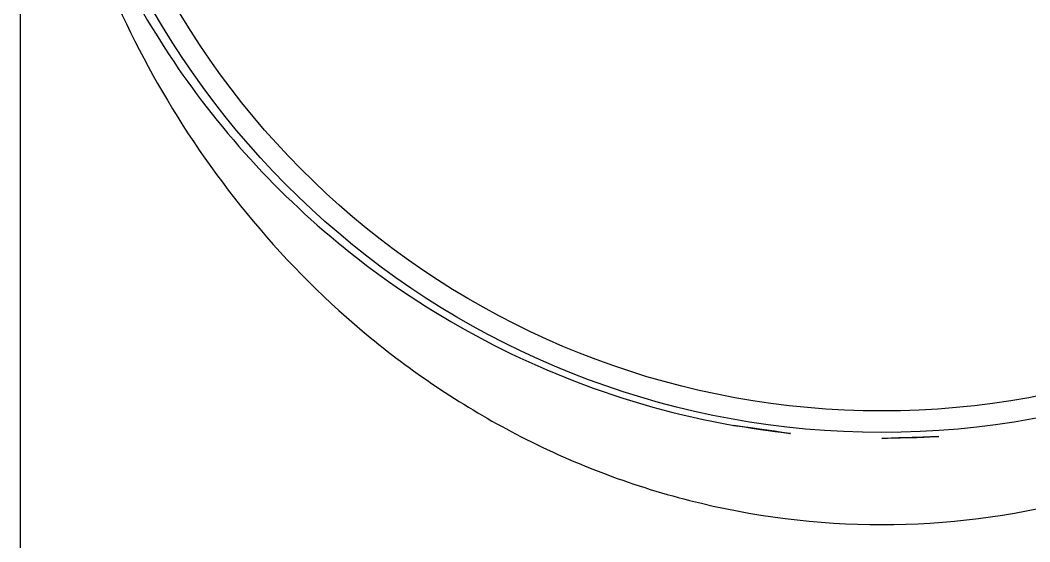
# Model space of a CAD drawing. Extents: x 16296660632 to 16296678915, y -37409619871 to -37409615350.
# Drawn here: x 16296676177.06 to 16296676200.5, y -37409617989.29 to -37409617977.18 of the extents above; entities that cross this region are included whole.
import ezdxf

# ---------------------------------------------------------------- set-up
doc = ezdxf.new("R2010")
doc.units = 0
doc.header["$LTSCALE"] = 10
doc.header["$MEASUREMENT"] = 0
doc.layers.get('0').update_dxf_attribs({"linetype": 'CONTINUOUS'})

msp = doc.modelspace()

# ---------------------------------------------------------------- linework, layer by layer
at = {"ltscale": 0.5}
msp.add_line((16296676177.063299, -37409617942.750816), (16296676177.063299, -37409618004.554497), dxfattribs=at)
for centre, radius, start, end in [((16296676197.063299, -37409617967.250816), 19.5, 108.8831051, 71.1168949), ((16296676197.063299, -37409617967.250816), 19, 108.8831051, 71.1168949), ((16296676197.065519, -37409617967.036858), 19.84937, 260.0265727, 269.9935523), ((16296676197.057541, -37409617966.996384), 19.889843, 270.016611, 279.9632224)]:
    msp.add_arc(centre, radius, start, end, dxfattribs=at)
for points, knots in [([(16296676194.56262, -37409617945.789673), (16296676193.106279, -37409617945.992737), (16296676190.309521, -37409617946.740311), (16296676186.60507, -37409617948.724457), (16296676183.56411, -37409617951.277328), (16296676181.170679, -37409617954.193764), (16296676179.36697, -37409617957.353378), (16296676178.095711, -37409617960.716179), (16296676177.46166, -37409617963.714523), (16296676177.22954, -37409617966.323273), (16296676177.24367, -37409617969.007393), (16296676177.683149, -37409617972.182312), (16296676178.736919, -37409617975.674004), (16296676180.2959, -37409617978.92247), (16296676182.418501, -37409617981.957848), (16296676185.163651, -37409617984.692734), (16296676188.576229, -37409617986.962082), (16296676192.614429, -37409617988.515068), (16296676195.56415, -37409617988.885834), (16296676197.063299, -37409617988.886147)], [0, 0, 0, 0, 0.070582499, 0.137358198, 0.200212001, 0.259946204, 0.317535882, 0.374086885, 0.431857858, 0.464019635, 0.499664129, 0.560505028, 0.617133372, 0.674096611, 0.732745188, 0.794086579, 0.859039348, 0.928039092, 1, 1, 1, 1]), ([(16296676197.063299, -37409617988.886147), (16296676198.562441, -37409617988.885834), (16296676201.51215, -37409617988.515083), (16296676205.55036, -37409617986.962082), (16296676208.96298, -37409617984.692711), (16296676211.70821, -37409617981.957718), (16296676213.830891, -37409617978.922157), (16296676215.389891, -37409617975.67347), (16296676216.443649, -37409617972.181503), (16296676216.882999, -37409617969.006393), (16296676216.89699, -37409617966.322273), (16296676216.664801, -37409617963.713753), (16296676216.03072, -37409617960.71566), (16296676214.759489, -37409617957.353127), (16296676212.9559, -37409617954.193764), (16296676210.56266, -37409617951.277527), (16296676207.5219, -37409617948.724716), (16296676203.8176, -37409617946.740517), (16296676201.02091, -37409617945.992867), (16296676199.56459, -37409617945.789749)], [0, 0, 0, 0, 0.071961316, 0.140961572, 0.205916317, 0.267259047, 0.325912902, 0.382880081, 0.439510733, 0.500359943, 0.536003003, 0.56815962, 0.625928107, 0.682476206, 0.740060758, 0.799791042, 0.86264294, 0.929417435, 1, 1, 1, 1]), ([(16296676190.689659, -37409617948.668053), (16296676189.530649, -37409617949.061684), (16296676187.35537, -37409617950.033363), (16296676183.669559, -37409617952.550407), (16296676180.17601, -37409617956.473701), (16296676178.09269, -37409617961.129509), (16296676177.39724, -37409617964.614731), (16296676177.234369, -37409617966.858414), (16296676177.300381, -37409617969.140282), (16296676177.730579, -37409617971.765968), (16296676178.656151, -37409617974.607727), (16296676179.97434, -37409617977.254089), (16296676181.7262, -37409617979.748962), (16296676183.95155, -37409617982.050758), (16296676186.68825, -37409617984.075401), (16296676189.944401, -37409617985.690392), (16296676192.362129, -37409617986.36348), (16296676193.62779, -37409617986.586273)], [0, 0, 0, 0, 0.070805003, 0.13684211, 0.257158382, 0.369273621, 0.427478095, 0.461994171, 0.499208894, 0.55930962, 0.6151888, 0.671500727, 0.729705045, 0.790852794, 0.855916112, 0.925660953, 1, 1, 1, 1])]:
    msp.add_open_spline(points, degree=3, knots=knots, dxfattribs=at)

doc.saveas('drawing.dxf')
